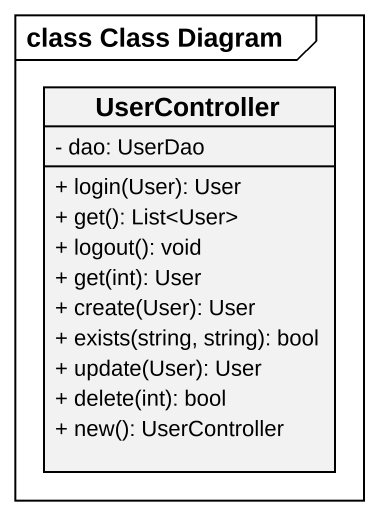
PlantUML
@startuml
mainframe class Class Diagram
hide circle
hide empty members
skinparam classAttributeIconSize 0
class UserController {
  - dao: UserDao
  + login(User): User
  + get(): List<User>
  + logout(): void
  + get(int): User
  + create(User): User
  + exists(string, string): bool
  + update(User): User
  + delete(int): bool
  + new(): UserController
}
@enduml
